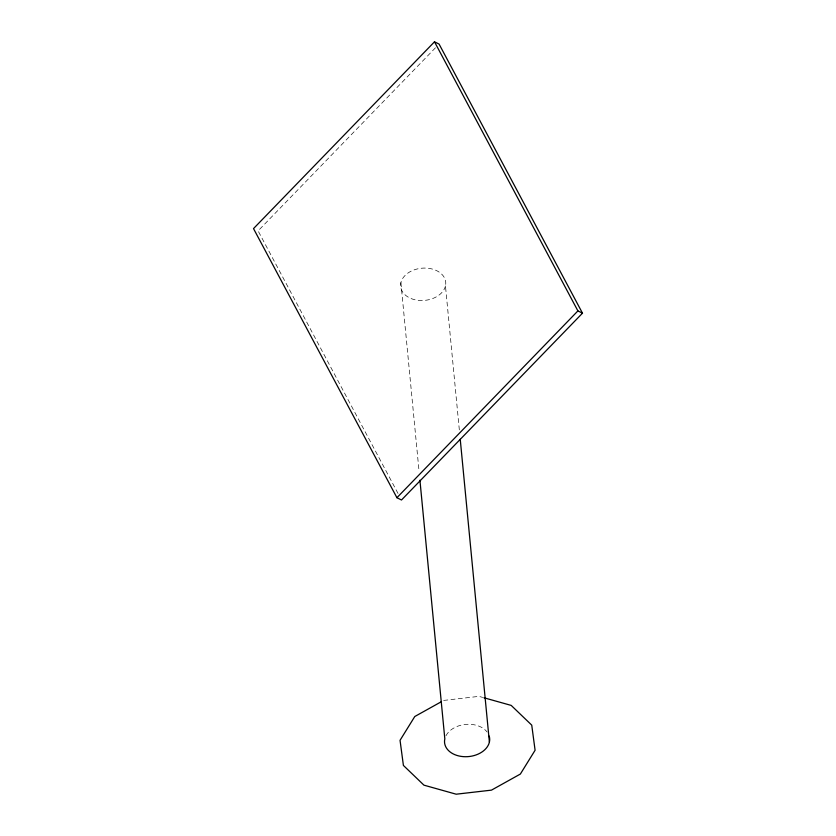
<?xml version="1.0" encoding="UTF-8"?>
<svg xmlns="http://www.w3.org/2000/svg" width="836" height="836" viewBox="0 0 836 836"><rect width="100%" height="100%" fill="white"/><g stroke="black" fill="none" stroke-linecap="round" stroke-linejoin="round"><path stroke-width="0.63" stroke-dasharray="4.18 3.13" d="M435.451 47.809L258.094 230.872L398.438 494.233M443.665 700.432L478.955 696.367L482.675 697.412M445.463 285.943A22.645 16.156 -5.5 0 1 408.783 297.459A22.645 16.156 -5.5 0 1 415.293 269.495A22.645 16.156 -5.5 0 1 445.463 285.943L459.361 430.206M400.904 282.652L419.045 471.117M445.975 735.753A22.645 16.156 -5.5 0 1 465.715 724.404A22.645 16.156 -5.5 0 1 487.095 732.002"/><path stroke-width="1.25" d="M434.501 41.8L253.517 228.594L396.922 497.713L401.499 499.991L582.483 313.186L439.078 44.078L434.501 41.8L577.906 310.908L582.483 313.186M396.922 497.713L577.906 310.908M441.45 701.665L414.781 716.515L400.047 740.309L403.401 765.431L423.946 785.161L456.184 794.2L491.474 790.135L520.358 774.052L535.092 750.258L531.738 725.136L511.193 705.406L483.919 697.757M460.239 439.308L489.394 742.138M419.923 480.209L444.825 738.857A22.645 16.156 -5.5 0 0 467.585 756.664A22.645 16.156 -5.5 0 0 489.217 736.098"/></g></svg>
